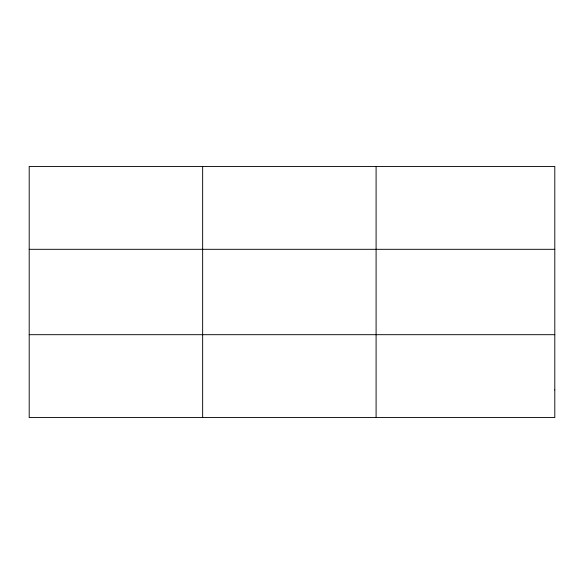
<?xml version="1.0" encoding="UTF-8"?>
<svg xmlns="http://www.w3.org/2000/svg" width="584" height="584" viewBox="0 0 584 584"><rect width="100%" height="100%" fill="white"/><g stroke="black" fill="none" stroke-linecap="round" stroke-linejoin="round"><path stroke-width="0.88" d="M202.648 417.553L202.648 166.447M376.096 417.553L376.096 166.447M29.2 249.31L554.8 249.31M29.2 334.69L554.8 334.69M554.8 389.929L554.8 417.553L29.2 417.553L29.2 166.447L554.8 166.447L554.8 389.929"/></g></svg>
